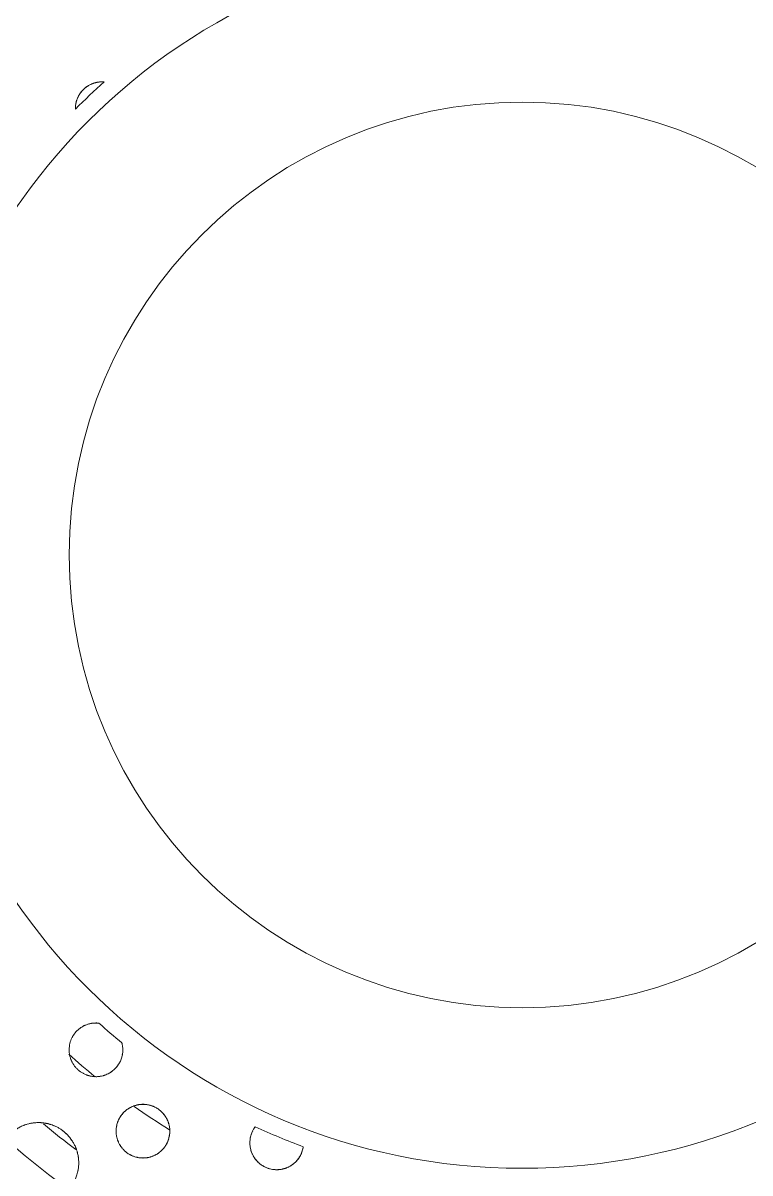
# Model space of a CAD drawing. Header units: metres. Extents: x -217 to -108, y -304 to -188.
# Drawn here: x -148.039 to -146.956, y -232.522 to -230.808 of the extents above; entities that cross this region are included whole.
import ezdxf

# ---------------------------------------------------------------- set-up
doc = ezdxf.new("R2010")
doc.units = ezdxf.units.M
for name, color, linetype, lineweight in [('A-FLOR', 192, 'Continuous', 9), ('A-GENM', 13, 'Continuous', 9), ('A-WALL', 113, 'Continuous', 9)]:
    doc.layers.add(name, color=color, linetype=linetype, lineweight=lineweight)

# ---------------------------------------------------------------- blocks, each defined once
blk = doc.blocks.new('Fountain_2047 - Fountain_2047-790752-Nivel 3')
at = {"layer": 'A-GENM'}
for radius, start, end in [(1.5382, 0, 180), (1.4791, 0, 180), (1.295, 0, 180), (1.2527, 0, 180), (1.2044, 0, 180), (1.1621, 0, 180), (0.9143, 360, 180), (0.9405, 131.4505, 135.0495), (0.6749, 0, 180), (1.5382, 180, 0), (1.4791, 180, 0), (1.295, 180, 0), (1.2527, 180, 0), (1.2044, 180, 0), (1.1621, 180, 320.8157), (0.9143, 180, 360), (0.6749, 180, 0), (0.9405, 227.9054, 230.6548), (1.005, 227.7715, 230.7229), (1.005, 234.8993, 238.4763), (1.108, 229.9516, 233.1354), (0.9405, 244.9867, 249.7114)]:
    blk.add_arc((0, 0), radius, start, end, dxfattribs=at)
for points, knots in [([(-0.6656, 0.6651), (-0.6656, 0.6659), (-0.6656, 0.6676), (-0.6654, 0.6698), (-0.6651, 0.6717), (-0.6648, 0.6731), (-0.6646, 0.6743), (-0.6643, 0.6753), (-0.6641, 0.6761), (-0.6639, 0.6769), (-0.6635, 0.6779), (-0.663, 0.6793), (-0.6625, 0.6807), (-0.662, 0.6817), (-0.6617, 0.6823), (-0.6615, 0.6828), (-0.6613, 0.6832), (-0.661, 0.6839), (-0.6603, 0.685), (-0.6594, 0.6866), (-0.6582, 0.6883), (-0.6573, 0.6896), (-0.6565, 0.6906), (-0.6556, 0.6916), (-0.6544, 0.6929), (-0.6526, 0.6946), (-0.6508, 0.6962), (-0.6495, 0.6972), (-0.6488, 0.6977), (-0.6481, 0.6982), (-0.6472, 0.6988), (-0.6459, 0.6996), (-0.6442, 0.7006), (-0.6425, 0.7014), (-0.6414, 0.7018), (-0.6407, 0.7021), (-0.6403, 0.7023), (-0.6398, 0.7025), (-0.6392, 0.7027), (-0.6382, 0.7031), (-0.6368, 0.7035), (-0.6354, 0.7039), (-0.6344, 0.7041), (-0.6336, 0.7043), (-0.6328, 0.7044), (-0.6318, 0.7046), (-0.6306, 0.7048), (-0.6292, 0.7049), (-0.6273, 0.7051), (-0.6251, 0.7051), (-0.6234, 0.705), (-0.6226, 0.705)], [-1, -1, -1, -1, -0.944444, -0.888889, -0.861111, -0.833333, -0.805556, -0.791667, -0.777778, -0.763889, -0.75, -0.722222, -0.694444, -0.680556, -0.673611, -0.666667, -0.659722, -0.652778, -0.638889, -0.611111, -0.583333, -0.569444, -0.555556, -0.541667, -0.527778, -0.5, -0.472222, -0.458333, -0.451389, -0.444444, -0.430556, -0.416667, -0.388889, -0.361111, -0.347222, -0.340278, -0.333333, -0.326389, -0.319444, -0.305556, -0.277778, -0.25, -0.236111, -0.222222, -0.208333, -0.194444, -0.166667, -0.138889, -0.111111, -0.055556, 0, 0, 0, 0]), ([(-0.6344, 0.7041), (-0.6345, 0.7041), (-0.6347, 0.704), (-0.6353, 0.7039), (-0.6365, 0.7036), (-0.6383, 0.703), (-0.6405, 0.7022), (-0.6435, 0.7009), (-0.6464, 0.6993), (-0.6488, 0.6977), (-0.6498, 0.6969), (-0.6502, 0.6967)], [-0.3316768, -0.3316768, -0.3316768, -0.3316768, -0.3298611, -0.3263889, -0.3194444, -0.3055556, -0.2916667, -0.2777778, -0.25, -0.2361111, -0.2292083, -0.2292083, -0.2292083, -0.2292083]), ([(-0.6228, 0.705), (-0.623, 0.705), (-0.6244, 0.7051), (-0.6268, 0.7051), (-0.6297, 0.7049), (-0.6319, 0.7046), (-0.6331, 0.7044), (-0.6337, 0.7043), (-0.6339, 0.7042)], [-0.42377819, -0.42377819, -0.42377819, -0.42377819, -0.41666667, -0.38888889, -0.36111111, -0.34722222, -0.34027778, -0.33488028, -0.33488028, -0.33488028, -0.33488028]), ([(-0.6524, 0.6948), (-0.6526, 0.6946), (-0.6534, 0.6938), (-0.6555, 0.6917), (-0.6584, 0.6882), (-0.6607, 0.6844), (-0.6621, 0.6817), (-0.6626, 0.6804), (-0.6628, 0.6799)], [-0.21329372, -0.21329372, -0.21329372, -0.21329372, -0.20833333, -0.19444444, -0.16666667, -0.13888889, -0.125, -0.11458765, -0.11458765, -0.11458765, -0.11458765]), ([(-0.6634, 0.6784), (-0.6635, 0.678), (-0.6638, 0.677), (-0.6645, 0.6747), (-0.6652, 0.6716), (-0.6656, 0.6681), (-0.6656, 0.666), (-0.6656, 0.6651)], [-0.1045184, -0.1045184, -0.1045184, -0.1045184, -0.0972222, -0.0833333, -0.0555556, -0.0277778, 0, 0, 0, 0]), ([(-0.6749, -0.7377), (-0.6749, -0.7343), (-0.6741, -0.7278), (-0.671, -0.7196), (-0.6663, -0.7124), (-0.6613, -0.7073), (-0.6571, -0.7043), (-0.6545, -0.7027), (-0.6524, -0.7016), (-0.6502, -0.7007), (-0.6472, -0.6995), (-0.643, -0.6983), (-0.6371, -0.6976), (-0.6327, -0.6977), (-0.6305, -0.6979)], [-1, -1, -1, -1, -0.857143, -0.714286, -0.571429, -0.428571, -0.357143, -0.321429, -0.285714, -0.25, -0.214286, -0.142857, -0.071429, 0, 0, 0, 0]), ([(-0.6516, -0.7013), (-0.6521, -0.7015), (-0.6534, -0.7021), (-0.6551, -0.7031), (-0.6563, -0.7038), (-0.6568, -0.7042)], [-0.49059565, -0.49059565, -0.49059565, -0.49059565, -0.475, -0.45, -0.43031572, -0.43031572, -0.43031572, -0.43031572]), ([(-0.6417, -0.6982), (-0.6421, -0.6983), (-0.6435, -0.6986), (-0.6456, -0.6991), (-0.6472, -0.6996), (-0.6479, -0.6998)], [-0.58615496, -0.58615496, -0.58615496, -0.58615496, -0.575, -0.55, -0.52868973, -0.52868973, -0.52868973, -0.52868973]), ([(-0.6303, -0.6979), (-0.6315, -0.6978), (-0.6336, -0.6976), (-0.6357, -0.6977), (-0.6367, -0.6977)], [-0.67255215, -0.67255215, -0.67255215, -0.67255215, -0.65, -0.6262531, -0.6262531, -0.6262531, -0.6262531]), ([(-0.6659, -0.7124), (-0.6668, -0.7135), (-0.6685, -0.7158), (-0.6699, -0.7183), (-0.6706, -0.7196)], [-0.29701239, -0.29701239, -0.29701239, -0.29701239, -0.25, -0.2, -0.2, -0.2, -0.2]), ([(-0.6596, -0.7062), (-0.6607, -0.707), (-0.6622, -0.7083), (-0.6636, -0.7097), (-0.664, -0.7102)], [-0.39418053, -0.39418053, -0.39418053, -0.39418053, -0.35, -0.32974136, -0.32974136, -0.32974136, -0.32974136]), ([(-0.5949, -0.7377), (-0.5949, -0.7368), (-0.595, -0.7349), (-0.5953, -0.7316), (-0.5959, -0.729), (-0.5962, -0.7276), (-0.5963, -0.7273)], [-1, -1, -1, -1, -0.975, -0.95, -0.925, -0.92017352, -0.92017352, -0.92017352, -0.92017352]), ([(-0.5949, -0.7377), (-0.5949, -0.7402), (-0.5954, -0.7452), (-0.5973, -0.7516), (-0.5999, -0.7573), (-0.6033, -0.7623), (-0.6072, -0.7667), (-0.6119, -0.7705), (-0.6171, -0.7736), (-0.6221, -0.7757), (-0.6259, -0.7767), (-0.6282, -0.7771), (-0.63, -0.7774), (-0.6319, -0.7776), (-0.6338, -0.7777), (-0.6355, -0.7777), (-0.6367, -0.7776), (-0.6375, -0.7776), (-0.638, -0.7775), (-0.6386, -0.7775), (-0.6393, -0.7774), (-0.6407, -0.7773), (-0.6426, -0.777), (-0.6446, -0.7765), (-0.6463, -0.776), (-0.6471, -0.7758), (-0.6477, -0.7756), (-0.648, -0.7755), (-0.6484, -0.7753), (-0.649, -0.7751), (-0.65, -0.7747), (-0.6515, -0.7741), (-0.6533, -0.7732), (-0.6558, -0.7718), (-0.6583, -0.7702), (-0.6605, -0.7684), (-0.6621, -0.7671), (-0.6635, -0.7657), (-0.6654, -0.7637), (-0.6671, -0.7616), (-0.6685, -0.7594), (-0.6695, -0.7578), (-0.6702, -0.7565), (-0.6707, -0.7556), (-0.6709, -0.7551), (-0.6711, -0.7548), (-0.6713, -0.7544), (-0.6715, -0.754), (-0.6718, -0.7532), (-0.6724, -0.7517), (-0.6731, -0.7497), (-0.6736, -0.7479), (-0.6739, -0.7465), (-0.6742, -0.7455), (-0.6744, -0.7444), (-0.6746, -0.743), (-0.6749, -0.7406), (-0.6749, -0.7388), (-0.6749, -0.7377)], [-1, -1, -1, -1, -0.933333, -0.866667, -0.8, -0.733333, -0.666667, -0.6, -0.533333, -0.466667, -0.433333, -0.416667, -0.4, -0.383333, -0.366667, -0.35, -0.341667, -0.3375, -0.333333, -0.329167, -0.325, -0.316667, -0.3, -0.283333, -0.275, -0.270833, -0.26875, -0.266667, -0.264583, -0.2625, -0.258333, -0.25, -0.241667, -0.233333, -0.216667, -0.208333, -0.2, -0.191667, -0.183333, -0.166667, -0.158333, -0.15, -0.141667, -0.1375, -0.135417, -0.133333, -0.13125, -0.129167, -0.125, -0.116667, -0.1, -0.083333, -0.075, -0.066667, -0.058333, -0.05, -0.033333, 0, 0, 0, 0]), ([(-0.6713, -0.7544), (-0.6712, -0.7545), (-0.6711, -0.7548), (-0.6707, -0.7555), (-0.6705, -0.7561), (-0.6703, -0.7564)], [-0.86501251, -0.86501251, -0.86501251, -0.86501251, -0.8625, -0.85833333, -0.85176291, -0.85176291, -0.85176291, -0.85176291]), ([(-0.6633, -0.7659), (-0.6632, -0.7659), (-0.6628, -0.7664), (-0.6613, -0.7678), (-0.6595, -0.7693), (-0.6582, -0.7702), (-0.6579, -0.7704)], [-0.79255193, -0.79255193, -0.79255193, -0.79255193, -0.79166667, -0.78333333, -0.76666667, -0.7630672, -0.7630672, -0.7630672, -0.7630672]), ([(-0.6491, -0.7751), (-0.6483, -0.7754), (-0.6467, -0.7759), (-0.6452, -0.7763), (-0.6444, -0.7765)], [-0.71558879, -0.71558879, -0.71558879, -0.71558879, -0.7, -0.68492707, -0.68492707, -0.68492707, -0.68492707]), ([(-0.6394, -0.7774), (-0.6387, -0.7775), (-0.6373, -0.7776), (-0.6361, -0.7777), (-0.6354, -0.7777)], [-0.64925825, -0.64925825, -0.64925825, -0.64925825, -0.63333333, -0.61734343, -0.61734343, -0.61734343, -0.61734343]), ([(-0.6315, -0.7775), (-0.6315, -0.7775), (-0.6308, -0.7775), (-0.6296, -0.7773), (-0.6285, -0.7771), (-0.6279, -0.777)], [-0.58339728, -0.58339728, -0.58339728, -0.58339728, -0.58333333, -0.56666667, -0.55047865, -0.55047865, -0.55047865, -0.55047865]), ([(-0.6245, -0.7763), (-0.6245, -0.7763), (-0.6239, -0.7761), (-0.6228, -0.7758), (-0.6218, -0.7755), (-0.6213, -0.7753)], [-0.5177325, -0.5177325, -0.5177325, -0.5177325, -0.51666667, -0.5, -0.48405017, -0.48405017, -0.48405017, -0.48405017]), ([(-0.6049, -0.8589), (-0.6049, -0.8569), (-0.6046, -0.8529), (-0.6034, -0.8474), (-0.6014, -0.8422), (-0.5988, -0.8373), (-0.5954, -0.8328), (-0.5913, -0.8287), (-0.5873, -0.8256), (-0.5835, -0.8234), (-0.5804, -0.822), (-0.5776, -0.8209), (-0.5755, -0.8203), (-0.5742, -0.82), (-0.5732, -0.8198), (-0.5722, -0.8196), (-0.5709, -0.8193), (-0.5695, -0.8192), (-0.568, -0.819), (-0.5668, -0.8189), (-0.5657, -0.8189), (-0.565, -0.8189), (-0.5645, -0.8189), (-0.5642, -0.8189), (-0.5638, -0.8189), (-0.5634, -0.8189), (-0.5625, -0.819), (-0.5614, -0.8191), (-0.5599, -0.8192), (-0.5579, -0.8195), (-0.5557, -0.82), (-0.5533, -0.8206), (-0.5519, -0.8211), (-0.5509, -0.8215), (-0.5502, -0.8217), (-0.549, -0.8222), (-0.5471, -0.8231), (-0.5448, -0.8243), (-0.5425, -0.8258), (-0.5403, -0.8274), (-0.5383, -0.8291), (-0.5368, -0.8305), (-0.5357, -0.8316), (-0.535, -0.8323), (-0.5344, -0.8331), (-0.5336, -0.8341), (-0.5323, -0.8357), (-0.5311, -0.8375), (-0.5301, -0.8392), (-0.5294, -0.8405), (-0.5289, -0.8415), (-0.5286, -0.8422), (-0.5284, -0.8426), (-0.5283, -0.843), (-0.5281, -0.8433), (-0.528, -0.8437), (-0.5277, -0.8444), (-0.5273, -0.8453), (-0.5269, -0.8464), (-0.5265, -0.8478), (-0.526, -0.8495), (-0.5256, -0.8515), (-0.5253, -0.8535), (-0.525, -0.856), (-0.5249, -0.8578), (-0.5249, -0.8589)], [-1, -1, -1, -1, -0.933333, -0.866667, -0.8, -0.733333, -0.666667, -0.6, -0.533333, -0.5, -0.466667, -0.433333, -0.416667, -0.408333, -0.4, -0.391667, -0.383333, -0.366667, -0.358333, -0.35, -0.341667, -0.3375, -0.335417, -0.333333, -0.33125, -0.329167, -0.325, -0.316667, -0.308333, -0.3, -0.283333, -0.275, -0.266667, -0.264583, -0.2625, -0.258333, -0.25, -0.241667, -0.233333, -0.225, -0.216667, -0.208333, -0.204167, -0.2, -0.195833, -0.191667, -0.183333, -0.166667, -0.158333, -0.15, -0.141667, -0.1375, -0.135417, -0.133333, -0.13125, -0.129167, -0.125, -0.116667, -0.108333, -0.1, -0.083333, -0.066667, -0.05, -0.033333, 0, 0, 0, 0]), ([(-0.5805, -0.822), (-0.5809, -0.8222), (-0.582, -0.8227), (-0.5841, -0.8238), (-0.5857, -0.8247), (-0.5866, -0.8253)], [-0.3259261, -0.3259261, -0.3259261, -0.3259261, -0.30555556, -0.27777778, -0.2266204, -0.2266204, -0.2266204, -0.2266204]), ([(-0.5723, -0.8196), (-0.5723, -0.8196), (-0.5727, -0.8197), (-0.5739, -0.8199), (-0.5758, -0.8204), (-0.5775, -0.8209), (-0.5785, -0.8213), (-0.5788, -0.8214)], [-0.43104302, -0.43104302, -0.43104302, -0.43104302, -0.43055556, -0.41666667, -0.38888889, -0.36111111, -0.34876591, -0.34876591, -0.34876591, -0.34876591]), ([(-0.5623, -0.819), (-0.5624, -0.819), (-0.5636, -0.8189), (-0.5657, -0.8189), (-0.5678, -0.819), (-0.5689, -0.8191), (-0.5692, -0.8191)], [-0.52993289, -0.52993289, -0.52993289, -0.52993289, -0.52777778, -0.5, -0.47222222, -0.46378084, -0.46378084, -0.46378084, -0.46378084]), ([(-0.5471, -0.8231), (-0.5482, -0.8226), (-0.55, -0.8217), (-0.5527, -0.8208), (-0.5549, -0.8202), (-0.5562, -0.8199), (-0.5568, -0.8197)], [-0.63187188, -0.63187188, -0.63187188, -0.63187188, -0.61111111, -0.59722222, -0.58333333, -0.5711476, -0.5711476, -0.5711476, -0.5711476]), ([(-0.5313, -0.8372), (-0.5316, -0.8368), (-0.5323, -0.8357), (-0.5335, -0.8341), (-0.5353, -0.832), (-0.5367, -0.8305), (-0.5377, -0.8296)], [-0.76104978, -0.76104978, -0.76104978, -0.76104978, -0.75, -0.73611111, -0.72222222, -0.69949624, -0.69949624, -0.69949624, -0.69949624]), ([(-0.7683, -0.8698), (-0.7683, -0.8698), (-0.768, -0.8694), (-0.7663, -0.8672), (-0.7625, -0.863), (-0.7572, -0.8584), (-0.7514, -0.8545), (-0.7469, -0.8521), (-0.7427, -0.8503), (-0.7392, -0.849), (-0.7359, -0.8481), (-0.7331, -0.8474), (-0.7308, -0.847), (-0.7284, -0.8466), (-0.726, -0.8463), (-0.7237, -0.8462), (-0.722, -0.8461), (-0.721, -0.8461), (-0.7202, -0.8461), (-0.7194, -0.8461), (-0.7184, -0.8462), (-0.7172, -0.8462), (-0.7158, -0.8463), (-0.7142, -0.8464), (-0.7125, -0.8467), (-0.7105, -0.8469), (-0.7086, -0.8473), (-0.7069, -0.8477), (-0.7055, -0.848), (-0.7039, -0.8485), (-0.7017, -0.8492), (-0.6985, -0.8503), (-0.6945, -0.852), (-0.6904, -0.8542), (-0.6864, -0.8567), (-0.6827, -0.8595), (-0.68, -0.8619), (-0.6784, -0.8635), (-0.6775, -0.8644), (-0.6763, -0.8657), (-0.6746, -0.8676), (-0.6726, -0.8701), (-0.6708, -0.8726), (-0.6692, -0.8751), (-0.6679, -0.8775), (-0.6667, -0.8798), (-0.6658, -0.8816), (-0.6653, -0.8828), (-0.665, -0.8835), (-0.6648, -0.8841), (-0.6646, -0.8846), (-0.6643, -0.8852), (-0.6639, -0.8863), (-0.6634, -0.8878), (-0.6629, -0.8894), (-0.6624, -0.8914), (-0.662, -0.8933), (-0.6616, -0.895), (-0.6614, -0.8964), (-0.6612, -0.8978), (-0.6609, -0.8996), (-0.6607, -0.9025), (-0.6606, -0.9048), (-0.6606, -0.9061)], [-0.621736, -0.621736, -0.621736, -0.621736, -0.5714286, -0.5, -0.4285714, -0.3571429, -0.3214286, -0.2857143, -0.2678571, -0.25, -0.2321429, -0.2232143, -0.2142857, -0.2053571, -0.1964286, -0.1875, -0.1830357, -0.1808036, -0.1785714, -0.1763393, -0.1741071, -0.1696429, -0.1651786, -0.1607143, -0.15625, -0.1517857, -0.1473214, -0.1450893, -0.1428571, -0.140625, -0.1383929, -0.1339286, -0.1294643, -0.125, -0.1205357, -0.1160714, -0.1116071, -0.109375, -0.1082589, -0.1071429, -0.1026786, -0.0982143, -0.09375, -0.0892857, -0.0848214, -0.0803571, -0.0758929, -0.0736607, -0.0725446, -0.0714286, -0.0703125, -0.0691964, -0.0669643, -0.0625, -0.0580357, -0.0535714, -0.0446429, -0.0401786, -0.0357143, -0.03125, -0.0267857, -0.0178571, 0, 0, 0, 0]), ([(-0.7182, -0.8462), (-0.7186, -0.8461), (-0.7198, -0.8461), (-0.7209, -0.8461), (-0.7218, -0.8461)], [-0.77874218, -0.77874218, -0.77874218, -0.77874218, -0.775, -0.76460762, -0.76460762, -0.76460762, -0.76460762]), ([(-0.7041, -0.8484), (-0.7048, -0.8482), (-0.7062, -0.8478), (-0.708, -0.8474), (-0.7092, -0.8472), (-0.7096, -0.8471)], [-0.81933173, -0.81933173, -0.81933173, -0.81933173, -0.814375, -0.80875, -0.80547271, -0.80547271, -0.80547271, -0.80547271]), ([(-0.5264, -0.8482), (-0.5265, -0.8479), (-0.5268, -0.8469), (-0.5274, -0.845), (-0.5282, -0.843), (-0.5288, -0.8418), (-0.5289, -0.8416)], [-0.86928194, -0.86928194, -0.86928194, -0.86928194, -0.86111111, -0.83333333, -0.80555556, -0.7995028, -0.7995028, -0.7995028, -0.7995028]), ([(-0.5249, -0.8589), (-0.5249, -0.8576), (-0.525, -0.8555), (-0.5254, -0.8528), (-0.5256, -0.8515), (-0.5257, -0.8509), (-0.5258, -0.8508)], [-1, -1, -1, -1, -0.9444444, -0.9166667, -0.9027778, -0.8987605, -0.8987605, -0.8987605, -0.8987605]), ([(-0.3977, -0.8523), (-0.3978, -0.8524), (-0.3984, -0.8532), (-0.399, -0.8542), (-0.3996, -0.8551), (-0.3997, -0.8552)], [-0.2813839, -0.2813839, -0.2813839, -0.2813839, -0.27777778, -0.25, -0.24437997, -0.24437997, -0.24437997, -0.24437997]), ([(-0.6712, -0.8721), (-0.6718, -0.8712), (-0.6734, -0.869), (-0.6764, -0.8654), (-0.6802, -0.8617), (-0.6831, -0.8592), (-0.6847, -0.858), (-0.685, -0.8578)], [-0.87504142, -0.87504142, -0.87504142, -0.87504142, -0.870625, -0.865, -0.859375, -0.85375, -0.85280097, -0.85280097, -0.85280097, -0.85280097]), ([(-0.5249, -0.8589), (-0.5249, -0.8614), (-0.5254, -0.8661), (-0.5271, -0.8723), (-0.5296, -0.8779), (-0.5328, -0.883), (-0.5367, -0.8874), (-0.5412, -0.8913), (-0.5456, -0.8941), (-0.5491, -0.8956), (-0.5511, -0.8965), (-0.5528, -0.897), (-0.5544, -0.8975), (-0.5562, -0.898), (-0.5577, -0.8983), (-0.559, -0.8985), (-0.56, -0.8986), (-0.561, -0.8987), (-0.5624, -0.8988), (-0.5637, -0.8989), (-0.5652, -0.8989), (-0.5664, -0.8989), (-0.5675, -0.8988), (-0.5683, -0.8988), (-0.5687, -0.8987), (-0.5691, -0.8987), (-0.5695, -0.8987), (-0.5699, -0.8986), (-0.5708, -0.8985), (-0.5721, -0.8983), (-0.5738, -0.8979), (-0.5761, -0.8974), (-0.5784, -0.8966), (-0.5809, -0.8956), (-0.5824, -0.8949), (-0.5837, -0.8942), (-0.585, -0.8935), (-0.5868, -0.8925), (-0.5889, -0.891), (-0.5909, -0.8894), (-0.5928, -0.8877), (-0.5945, -0.8859), (-0.5957, -0.8844), (-0.5965, -0.8835), (-0.5969, -0.883), (-0.5973, -0.8825), (-0.5977, -0.8819), (-0.5983, -0.8809), (-0.5993, -0.8794), (-0.6004, -0.8775), (-0.6012, -0.8759), (-0.6017, -0.8747), (-0.602, -0.874), (-0.6022, -0.8735), (-0.6024, -0.8729), (-0.6027, -0.8722), (-0.6031, -0.871), (-0.6035, -0.8694), (-0.604, -0.8676), (-0.6044, -0.8658), (-0.6046, -0.864), (-0.6049, -0.8616), (-0.6049, -0.86), (-0.6049, -0.8589)], [-1, -1, -1, -1, -0.933333, -0.866667, -0.8, -0.733333, -0.666667, -0.6, -0.533333, -0.5, -0.483333, -0.466667, -0.45, -0.433333, -0.416667, -0.408333, -0.4, -0.391667, -0.383333, -0.366667, -0.358333, -0.35, -0.341667, -0.3375, -0.335417, -0.333333, -0.33125, -0.329167, -0.325, -0.316667, -0.308333, -0.3, -0.283333, -0.275, -0.266667, -0.2625, -0.258333, -0.25, -0.241667, -0.233333, -0.225, -0.216667, -0.208333, -0.204167, -0.202083, -0.2, -0.195833, -0.191667, -0.183333, -0.166667, -0.15, -0.141667, -0.1375, -0.133333, -0.129167, -0.125, -0.116667, -0.1, -0.083333, -0.066667, -0.05, -0.033333, 0, 0, 0, 0]), ([(-0.6027, -0.8721), (-0.6026, -0.8723), (-0.6024, -0.873), (-0.602, -0.8739), (-0.6017, -0.8746), (-0.6017, -0.8747)], [-0.84453654, -0.84453654, -0.84453654, -0.84453654, -0.83928571, -0.82142857, -0.81729598, -0.81729598, -0.81729598, -0.81729598]), ([(-0.4014, -0.8582), (-0.4015, -0.8586), (-0.4021, -0.8597), (-0.4029, -0.8616), (-0.4036, -0.8633), (-0.4038, -0.8642)], [-0.20720978, -0.20720978, -0.20720978, -0.20720978, -0.19444444, -0.16666667, -0.13599746, -0.13599746, -0.13599746, -0.13599746]), ([(-0.6638, -0.8868), (-0.6639, -0.8864), (-0.6643, -0.8855), (-0.6647, -0.8842), (-0.6651, -0.8833), (-0.6653, -0.8829)], [-0.91447163, -0.91447163, -0.91447163, -0.91447163, -0.91, -0.904375, -0.90037677, -0.90037677, -0.90037677, -0.90037677]), ([(-0.599, -0.88), (-0.5989, -0.88), (-0.5987, -0.8804), (-0.5982, -0.8811), (-0.5975, -0.8822), (-0.5969, -0.8829), (-0.5966, -0.8833)], [-0.76877918, -0.76877918, -0.76877918, -0.76877918, -0.76785714, -0.75892857, -0.75, -0.74028653, -0.74028653, -0.74028653, -0.74028653]), ([(-0.3261, -0.8822), (-0.3264, -0.8842), (-0.3274, -0.8883), (-0.3296, -0.8939), (-0.3327, -0.8992), (-0.3365, -0.904), (-0.3405, -0.9076), (-0.3438, -0.9099), (-0.3458, -0.9111), (-0.3474, -0.9119), (-0.3491, -0.9128), (-0.3509, -0.9135), (-0.3524, -0.9141), (-0.3536, -0.9145), (-0.3543, -0.9147), (-0.3548, -0.9148), (-0.3554, -0.915), (-0.3561, -0.9152), (-0.3574, -0.9155), (-0.3592, -0.9158), (-0.3613, -0.9161), (-0.3629, -0.9162), (-0.3637, -0.9163), (-0.3642, -0.9163), (-0.3646, -0.9163), (-0.365, -0.9163), (-0.3656, -0.9163), (-0.3665, -0.9163), (-0.368, -0.9163), (-0.3698, -0.9161), (-0.3724, -0.9158), (-0.375, -0.9153), (-0.3776, -0.9146), (-0.3794, -0.9139), (-0.3813, -0.9132), (-0.3839, -0.912), (-0.3864, -0.9106), (-0.3888, -0.909), (-0.3904, -0.9078), (-0.3917, -0.9068), (-0.3925, -0.906), (-0.3929, -0.9057), (-0.3933, -0.9053), (-0.3938, -0.9048), (-0.3946, -0.904), (-0.3957, -0.9028), (-0.3972, -0.9011), (-0.3983, -0.8995), (-0.3991, -0.8983), (-0.3995, -0.8977), (-0.3998, -0.8972), (-0.4001, -0.8967), (-0.4005, -0.896), (-0.4011, -0.8949), (-0.4019, -0.8934), (-0.4027, -0.8916), (-0.4034, -0.8898), (-0.404, -0.888), (-0.4046, -0.8857), (-0.4055, -0.8817), (-0.4057, -0.8784), (-0.4057, -0.8763)], [-1, -1, -1, -1, -0.928571, -0.857143, -0.785714, -0.714286, -0.642857, -0.607143, -0.589286, -0.571429, -0.553571, -0.535714, -0.517857, -0.508929, -0.504464, -0.5, -0.495536, -0.491071, -0.482143, -0.464286, -0.446429, -0.4375, -0.433036, -0.430804, -0.428571, -0.426339, -0.424107, -0.419643, -0.410714, -0.401786, -0.392857, -0.375, -0.366071, -0.357143, -0.348214, -0.339286, -0.321429, -0.3125, -0.303571, -0.294643, -0.290179, -0.287946, -0.285714, -0.28125, -0.276786, -0.267857, -0.25, -0.232143, -0.223214, -0.21875, -0.214286, -0.209821, -0.205357, -0.196429, -0.178571, -0.160714, -0.142857, -0.125, -0.107143, -0.071429, 0, 0, 0, 0]), ([(-0.4057, -0.8763), (-0.4057, -0.8778), (-0.4056, -0.8804), (-0.4051, -0.8832), (-0.4049, -0.8844)], [-1, -1, -1, -1, -0.95454545, -0.91994372, -0.91994372, -0.91994372, -0.91994372]), ([(-0.4043, -0.8868), (-0.4042, -0.8872), (-0.4039, -0.8884), (-0.4032, -0.8904), (-0.4024, -0.8922), (-0.402, -0.8932), (-0.4019, -0.8934)], [-0.89728232, -0.89728232, -0.89728232, -0.89728232, -0.88636364, -0.86363636, -0.84090909, -0.83536599, -0.83536599, -0.83536599, -0.83536599]), ([(-0.6606, -0.9061), (-0.6606, -0.9097), (-0.6611, -0.9146), (-0.6622, -0.9202), (-0.6636, -0.925), (-0.6655, -0.9302), (-0.6688, -0.9367), (-0.6724, -0.942), (-0.6744, -0.9444), (-0.6745, -0.9445), (-0.6744, -0.9444)], [-1, -1, -1, -1, -0.9416667, -0.9125, -0.8833333, -0.825, -0.7666667, -0.65, -0.5333333, -0.4666667, -0.4666667, -0.4666667, -0.4666667]), ([(-0.6612, -0.8974), (-0.6612, -0.8973), (-0.6614, -0.8964), (-0.6616, -0.8954), (-0.6617, -0.8945), (-0.6617, -0.8945)], [-0.95649284, -0.95649284, -0.95649284, -0.95649284, -0.955, -0.94375, -0.94348039, -0.94348039, -0.94348039, -0.94348039]), ([(-0.5879, -0.8917), (-0.5875, -0.8919), (-0.5864, -0.8927), (-0.5847, -0.8937), (-0.5826, -0.8948), (-0.5811, -0.8955), (-0.5804, -0.8958), (-0.5803, -0.8958)], [-0.6835217, -0.6835217, -0.6835217, -0.6835217, -0.67857143, -0.66964286, -0.66071429, -0.65178571, -0.65031297, -0.65031297, -0.65031297, -0.65031297]), ([(-0.5703, -0.8986), (-0.57, -0.8986), (-0.5695, -0.8986), (-0.569, -0.8987), (-0.5687, -0.8987), (-0.5686, -0.8987)], [-0.58659952, -0.58659952, -0.58659952, -0.58659952, -0.58035714, -0.57589286, -0.57376224, -0.57376224, -0.57376224, -0.57376224]), ([(-0.5534, -0.8972), (-0.5528, -0.897), (-0.552, -0.8968), (-0.5513, -0.8965), (-0.5512, -0.8965)], [-0.41636003, -0.41636003, -0.41636003, -0.41636003, -0.39285714, -0.3875611, -0.3875611, -0.3875611, -0.3875611]), ([(-0.4006, -0.896), (-0.4005, -0.896), (-0.4004, -0.8962), (-0.4, -0.8969), (-0.3991, -0.8984), (-0.3976, -0.9005), (-0.3958, -0.9027), (-0.3943, -0.9043), (-0.3935, -0.9051), (-0.3932, -0.9054), (-0.3931, -0.9055)], [-0.81311625, -0.81311625, -0.81311625, -0.81311625, -0.8125, -0.80681818, -0.79545455, -0.77272727, -0.75, -0.73863636, -0.73295455, -0.73009211, -0.73009211, -0.73009211, -0.73009211]), ([(-0.3909, -0.9074), (-0.3904, -0.9078), (-0.3892, -0.9087), (-0.3872, -0.9101), (-0.3843, -0.9118), (-0.3812, -0.9133), (-0.3787, -0.9142), (-0.3777, -0.9145), (-0.3774, -0.9146)], [-0.71470615, -0.71470615, -0.71470615, -0.71470615, -0.70454545, -0.69318182, -0.68181818, -0.65909091, -0.64772727, -0.64376447, -0.64376447, -0.64376447, -0.64376447]), ([(-0.3483, -0.9124), (-0.3482, -0.9123), (-0.3477, -0.9121), (-0.3464, -0.9114), (-0.3446, -0.9104), (-0.3428, -0.9091), (-0.3416, -0.9083), (-0.3411, -0.9079)], [-0.44699088, -0.44699088, -0.44699088, -0.44699088, -0.44318182, -0.43181818, -0.40909091, -0.38636364, -0.36694043, -0.36694043, -0.36694043, -0.36694043]), ([(-0.3399, -0.9069), (-0.3396, -0.9066), (-0.3387, -0.9059), (-0.3371, -0.9044), (-0.3359, -0.903), (-0.3352, -0.9022)], [-0.35181751, -0.35181751, -0.35181751, -0.35181751, -0.34090909, -0.31818182, -0.28424407, -0.28424407, -0.28424407, -0.28424407]), ([(-0.3338, -0.9005), (-0.3331, -0.8996), (-0.3317, -0.8975), (-0.3304, -0.8952), (-0.3298, -0.8939)], [-0.26226766, -0.26226766, -0.26226766, -0.26226766, -0.22727273, -0.18181818, -0.18181818, -0.18181818, -0.18181818]), ([(-0.3706, -0.916), (-0.3696, -0.9162), (-0.3679, -0.9163), (-0.3656, -0.9164), (-0.3637, -0.9163), (-0.3623, -0.9162), (-0.3616, -0.9161), (-0.3614, -0.9161)], [-0.60715905, -0.60715905, -0.60715905, -0.60715905, -0.59090909, -0.57954545, -0.56818182, -0.55681818, -0.55377083, -0.55377083, -0.55377083, -0.55377083]), ([(-0.3576, -0.9155), (-0.3574, -0.9155), (-0.3562, -0.9152), (-0.3541, -0.9147), (-0.352, -0.9139), (-0.3508, -0.9135), (-0.3504, -0.9133)], [-0.52722125, -0.52722125, -0.52722125, -0.52722125, -0.52272727, -0.5, -0.47727273, -0.46683168, -0.46683168, -0.46683168, -0.46683168])]:
    blk.add_open_spline(points, degree=3, knots=knots, dxfattribs=at)
for points in [[(-0.6656, 0.6645), (-0.6656, 0.6646), (-0.6656, 0.6648), (-0.6656, 0.665), (-0.6656, 0.6651)], [(-0.5963, -0.7274), (-0.5958, -0.7292), (-0.5951, -0.7329), (-0.5949, -0.7361), (-0.5949, -0.7377)], [(-0.5976, -0.752), (-0.5971, -0.7506), (-0.5965, -0.7493), (-0.5962, -0.7478)], [(-0.5957, -0.7453), (-0.5952, -0.7429), (-0.5949, -0.7404), (-0.5949, -0.7377)], [(-0.613, -0.7711), (-0.6121, -0.7705), (-0.6112, -0.7699), (-0.6103, -0.7692)], [(-0.6082, -0.7674), (-0.6073, -0.7666), (-0.6065, -0.7659), (-0.6058, -0.765)], [(-0.604, -0.763), (-0.6032, -0.7621), (-0.6025, -0.7611), (-0.6019, -0.7602)], [(-0.6004, -0.7579), (-0.5998, -0.7568), (-0.5992, -0.7556), (-0.5987, -0.7545)], [(-0.6184, -0.7741), (-0.6174, -0.7736), (-0.6164, -0.7732), (-0.6155, -0.7726)], [(-0.5974, -0.8355), (-0.5988, -0.8375), (-0.6, -0.8397), (-0.6012, -0.842)], [(-0.5937, -0.8311), (-0.5946, -0.832), (-0.5954, -0.8329), (-0.5961, -0.8339)], [(-0.5883, -0.8264), (-0.5896, -0.8274), (-0.5908, -0.8283), (-0.5919, -0.8294)], [(-0.7385, -0.8489), (-0.7398, -0.8493), (-0.7411, -0.8497), (-0.7422, -0.8502)], [(-0.7407, -0.8496), (-0.74, -0.8493), (-0.7393, -0.8491), (-0.7386, -0.8489)], [(-0.6041, -0.8509), (-0.6047, -0.8535), (-0.6049, -0.8562), (-0.6049, -0.8589)], [(-0.6013, -0.8422), (-0.6023, -0.8444), (-0.6033, -0.8467), (-0.6038, -0.8491)], [(-0.4057, -0.8763), (-0.4057, -0.8734), (-0.405, -0.8676), (-0.4024, -0.8596), (-0.3994, -0.8546), (-0.3977, -0.8523)], [(-0.6044, -0.8652), (-0.6043, -0.8659), (-0.6042, -0.8666), (-0.6041, -0.8672)], [(-0.5299, -0.8783), (-0.5287, -0.876), (-0.5274, -0.8736), (-0.5266, -0.8707)], [(-0.5262, -0.8687), (-0.5254, -0.8657), (-0.5249, -0.8624), (-0.5249, -0.8589)], [(-0.4046, -0.867), (-0.4053, -0.87), (-0.4057, -0.8732), (-0.4057, -0.8763)], [(-0.5424, -0.892), (-0.5418, -0.8916), (-0.5412, -0.8911), (-0.5407, -0.8907)], [(-0.3297, -0.8939), (-0.3286, -0.8916), (-0.3276, -0.8892), (-0.327, -0.8866)], [(-0.3266, -0.8845), (-0.3264, -0.8838), (-0.3263, -0.883), (-0.3262, -0.8822)], [(-0.5475, -0.8949), (-0.5469, -0.8946), (-0.5462, -0.8942), (-0.5455, -0.8939)], [(-0.662, -0.9189), (-0.6616, -0.9174), (-0.6614, -0.9158), (-0.6612, -0.9141)], [(-0.662, -0.9191), (-0.6618, -0.9183), (-0.6617, -0.9175), (-0.6615, -0.9167)], [(-0.6614, -0.9159), (-0.6615, -0.9165), (-0.6616, -0.9171), (-0.6617, -0.9176)]]:
    blk.add_open_spline(points, degree=3, dxfattribs=at)

msp = doc.modelspace()

# ---------------------------------------------------------------- linework, layer by layer
at = {"layer": 'A-FLOR'}
msp.add_arc((-148.6429, -232.2808), 14.3165, 315.88297, 92.68728, dxfattribs=at)
at = {"layer": 'A-WALL'}
for radius, start, end in [(13.3748, 316.37791, 92.19234), (13.1748, 316.73141, 91.83884)]:
    msp.add_arc((-148.6073, -232.2647), radius, start, end, dxfattribs=at)

# ---------------------------------------------------------------- block references
at = {"layer": 'A-GENM'}
msp.add_blockref('Fountain_2047 - Fountain_2047-790752-Nivel 3', (-147.2952, -231.6007), dxfattribs=at)

doc.saveas('drawing.dxf')
